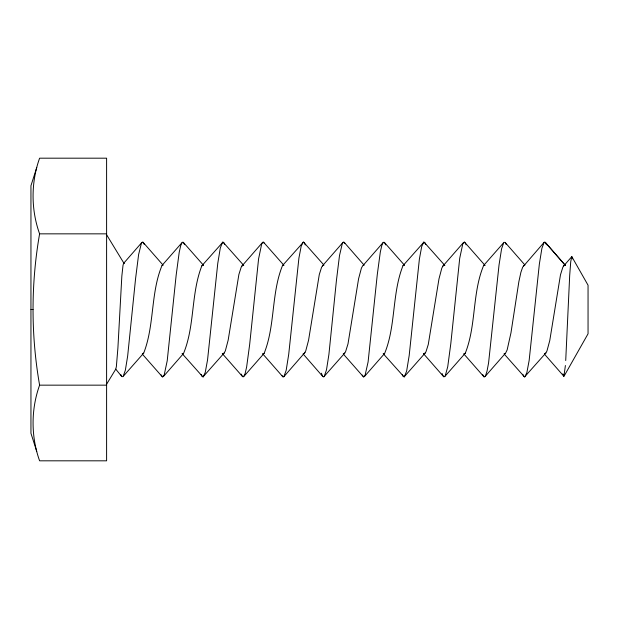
<?xml version="1.0" encoding="UTF-8"?>
<svg xmlns="http://www.w3.org/2000/svg" width="619" height="619" viewBox="0 0 619 619"><rect width="100%" height="100%" fill="white"/><g stroke="black" fill="none" stroke-linecap="round" stroke-linejoin="round"><path stroke-width="0.93" d="M33.047 309.5C33.047 284.152 35.244 258.812 39.601 233.843C30.904 209.601 30.904 182.435 39.601 158.185L106.607 158.185L106.607 460.815L39.601 460.815C30.904 436.565 30.904 409.399 39.601 385.157C35.244 360.188 33.047 334.848 33.047 309.5L30.95 309.5M565.72 360.529L569.689 275.432L570.733 261.682L571.77 256.668L572.544 258.85M565.402 365.504L563.909 376.313L544.503 354.176M36.738 167.594L30.95 185.7L30.95 433.3L36.738 451.406M564.017 374.835L563.7 376.012M124.11 263.555L123.576 263.369L123.011 265.412L121.842 276.113L117.904 347.994L116.364 366.603L115.761 369.148L106.607 384.182M524.881 264.963L505.143 242.431L503.881 242.331L501.576 248.838L499.03 264.994L488.569 362.966L487.029 371.16L485.482 375.895L484.22 376.956L482.696 374.65M115.761 369.148L121.788 376.576L123.057 376.677L125.363 370.193L127.661 356.033L135.576 278.643L138.625 254.486L141.449 243.12L142.718 242.052L144.242 244.35M184.57 244.683L183.294 242.253L182.28 242.253L180.756 245.48L179.208 252.312L176.16 275.192L167.223 360.73L164.151 375.168L162.627 376.971L161.102 374.866M442.631 375.013L443.893 376.917L445.162 376.097L447.73 366.727L450.779 343.855L459.708 258.316L462.788 243.847L464.312 242.037L465.581 243.522M303.202 353.789L304.478 353.186L305.755 350.857L308.556 340.272L319.28 274.596L321.578 267.261L322.855 265.435L323.876 265.257M241.24 374.085L242.524 376.685L243.53 376.816L245.062 373.783L246.61 367.144L249.658 344.543L258.587 258.843L261.667 244.041L262.936 242.099L264.452 243.352M385.691 244.907L384.414 242.331L383.277 242.3L381.877 245.232L380.337 251.894L377.288 274.503L368.096 361.937L365.017 375.571L363.748 376.971L362.231 375.068M565.07 265.234L564.048 265.481L562.772 267.393L560.474 274.859L549.757 340.582L546.948 351.004L545.672 353.256L544.395 353.774M564.18 375.965L588.05 333.796L588.05 285.204L571.832 256.668M243.352 265.218L242.323 265.528L241.178 267.222L238.88 274.503L228.163 340.164L225.355 350.803L224.078 353.163L222.801 353.789M423.667 353.735L424.688 353.581L425.965 351.793L428.263 344.528L438.979 278.875L441.788 268.213L443.065 265.837L444.341 265.211M343.266 353.743L344.296 353.565L345.572 351.747L347.994 343.893L358.587 278.767L361.395 268.159L362.664 265.814L363.941 265.211M546.492 244.791L545.215 242.292L544.202 242.222L522.699 267.106L520.912 272.267L518.869 281.637L510.961 332.883L507.131 349.983L505.599 353.093L484.971 376.646M123.568 375.957L143.685 353.139C154.595 325.339 150.51 292.849 162.054 265.404L181.777 242.903M243.731 265.412L222.987 242.037L201.871 265.768C190.876 293.615 194.954 325.934 183.503 353.534L163.385 376.553M445.162 376.097L465.271 353.232C476.359 325.432 472.119 293.042 483.648 265.466L503.371 243.05M244.033 376.228L264.151 353.317C275.3 325.532 271.207 293.22 282.527 265.528L303.511 242.044L323.76 264.886M444.852 265.466L423.984 242.037L402.992 265.683C391.904 293.491 395.982 325.803 384.616 353.472L364.506 376.46M344.853 243.313L343.584 242.037L342.315 243.484L339.491 255.593L336.442 280.33L328.906 354.455L326.492 369.845L324.178 376.6L322.917 376.662L303.178 354.022M563.275 266.425L571.67 256.761M241.689 266.294L262.433 242.547M363.175 265.358L382.898 242.78M282.086 375.687L283.092 376.932L283.85 376.716L304.989 352.459M123.521 263.462L141.96 242.362M322.344 265.961L343.081 242.292M442.809 266.178L463.554 242.455M383.207 353.65L404.075 376.956L425.454 352.714M182.079 353.542L202.947 376.971L224.333 352.83M283.85 376.716L286.164 370.379L288.709 354.377L298.915 258.046L301.221 246.029L303.256 242.052M504.299 354.145L524.548 376.971L545.927 352.938M323.675 376.956L344.806 353.047M523.465 265.861L524.742 265.203M143.685 353.139L142.401 353.797M544.202 242.222L541.904 248.304L539.35 264.073L529.144 360.49L526.846 372.715L524.796 376.925M201.871 265.768L203.403 265.334M465.271 353.232L463.995 353.774M402.992 265.683L404.269 265.249M264.151 353.317L262.874 353.751M404.331 376.847L406.637 371.075L409.174 355.6L419.38 259.129L421.686 246.61L423.729 242.114M222.608 242.161L220.31 247.948L217.756 263.439L207.551 359.918L205.245 372.414L203.202 376.894M282.527 265.528L283.548 265.218M384.616 353.472L383.594 353.782M483.648 265.466L484.669 265.242M183.503 353.534L182.473 353.759M162.054 265.404L163.076 265.272M505.089 353.596L504.067 353.728M39.601 233.843L106.607 233.843M39.601 385.157L106.607 385.157M384.925 243.043L404.408 265.141M263.439 242.083L283.951 265.358M343.39 354.107L363.492 376.925M464.56 242.122L485.072 265.458M463.855 353.944L483.965 376.839M183.804 242.911L203.287 265.056M222.291 353.534L242.014 375.965M142.269 354.037L162.371 376.886M423.411 353.588L443.134 376.097M262.735 353.859L282.844 376.785M142.966 242.168L162.859 264.87M565.325 265.358L545.215 242.292L565.101 265.11M344.087 242.222L363.98 264.994M403.317 376.638L402.296 374.704M424.742 242.455L425.764 244.505M202.189 376.553L201.175 374.487M223.621 242.369L224.643 244.288M523.782 376.445L522.769 374.263M124.032 263.4L106.607 234.763M304.269 242.663L305.291 244.969M322.661 376.344L321.385 373.187M505.398 242.78L506.164 244.451M121.541 376.228L120.775 374.541M563.646 375.88L562.849 373.868M465.836 244.134L466.092 244.845M442.113 373.52L442.368 374.317"/></g></svg>
